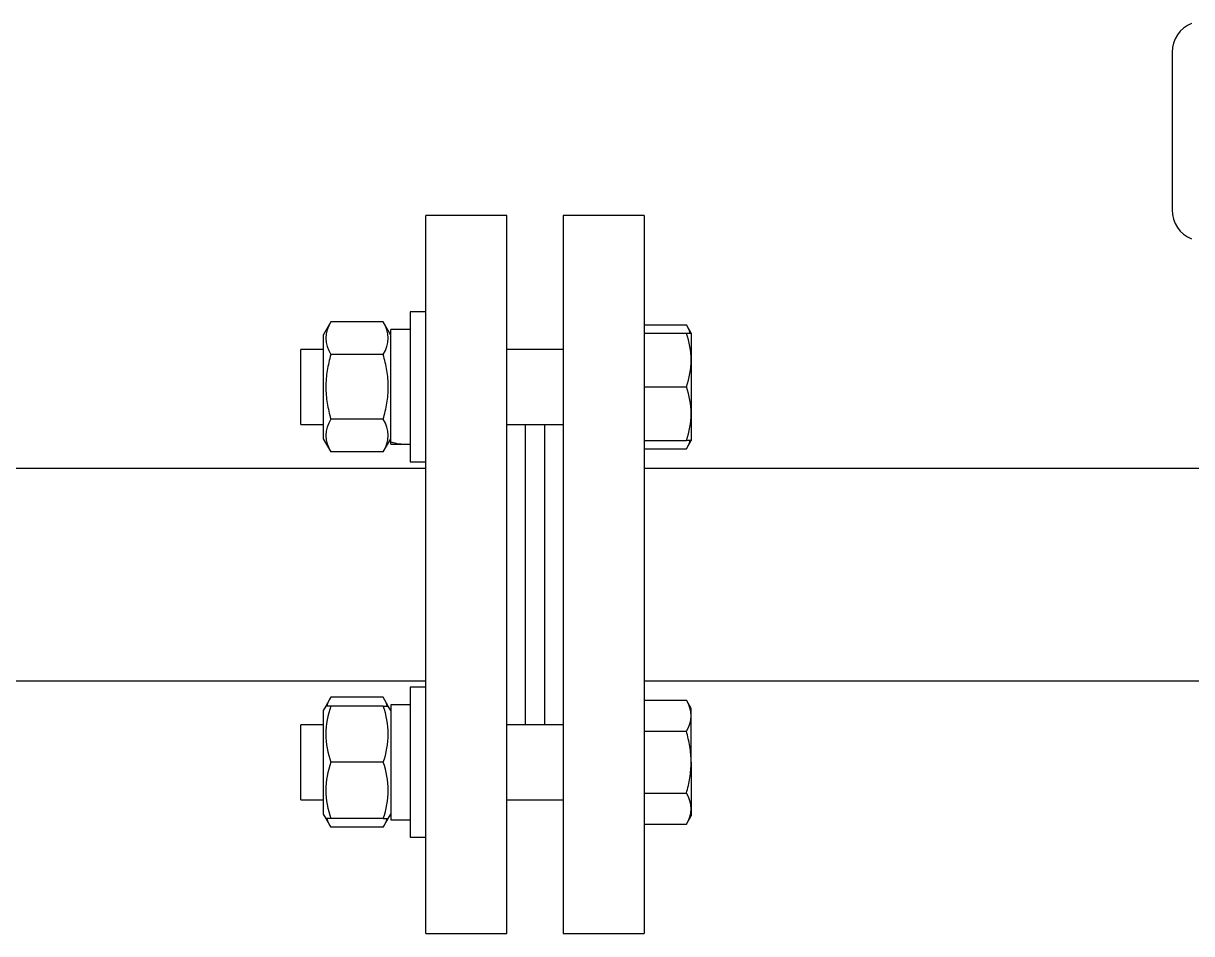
# Model space of a CAD drawing. Extents: x -681219 to -550379, y -242630 to -158199.
# Drawn here: x -637182.6 to -636918.5, y -168969.6 to -168763.8 of the extents above; entities that cross this region are included whole.
import ezdxf

# ---------------------------------------------------------------- set-up
doc = ezdxf.new("R2010")
doc.units = 0
doc.header["$LTSCALE"] = 1000
for name, color, linetype in [('$DDT_AUDIT_GENERATED_(4EB)', 7, 'CONTINUOUS'), ('12_GB93', 7, 'CONTINUOUS'), ('12_GB97.1', 7, 'CONTINUOUS'), ('GBT_9119.8_法兰_DN', 7, 'CONTINUOUS'), ('M12_GB6170', 7, 'CONTINUOUS'), ('M12×55_GB5782', 7, 'CONTINUOUS'), ('MYGL165_030201', 7, 'CONTINUOUS')]:
    doc.layers.add(name, color=color, linetype=linetype)

msp = doc.modelspace()

# ---------------------------------------------------------------- linework, layer by layer
at = {"layer": '$DDT_AUDIT_GENERATED_(4EB)', "color": 7, "linetype": 'Continuous'}
msp.add_line((-636922.9365, -168770.386), (-636922.9365, -168806.0043), dxfattribs=at)
for centre, start, end in [((-636915.8777, -168770.386), 111.80141, 180), ((-636915.8777, -168806.0043), 180, 248.19859)]:
    msp.add_arc(centre, 7.0588, start, end, dxfattribs=at)
at = {"layer": '12_GB93', "color": 7, "linetype": 'Continuous'}
for p, q in [((-637099.5483, -168858.4435), (-637099.5483, -168833.0158)), ((-637095.1718, -168833.0158), (-637099.5483, -168833.0158)), ((-637099.5483, -168858.9764), (-637099.5483, -168858.4435)), ((-637099.5483, -168858.9923), (-637099.5483, -168858.9764)), ((-637099.5483, -168858.9923), (-637098.9073, -168858.9923)), ((-637098.9073, -168858.9923), (-637095.8127, -168858.9923)), ((-637095.8127, -168858.9923), (-637095.1718, -168858.9923)), ((-637099.5483, -168917.8686), (-637099.5483, -168943.8451)), ((-637095.1718, -168917.8686), (-637099.5483, -168917.8686)), ((-637099.5483, -168943.8451), (-637095.1718, -168943.8451))]:
    msp.add_line(p, q, dxfattribs=at)
for centre, start, end in [((-637095.8127, -168846.004), 253.285053, 270), ((-637098.9073, -168846.004), 267.171526, 276.842018)]:
    msp.add_arc(centre, 12.9882, start, end, dxfattribs=at)
at = {"layer": '12_GB97.1', "color": 7, "linetype": 'Continuous'}
for p, q in [((-637095.1718, -168829.0629), (-637095.1718, -168862.9452)), ((-637091.6424, -168829.0629), (-637095.1718, -168829.0629)), ((-637095.1718, -168862.9452), (-637091.6424, -168862.9452)), ((-637095.1718, -168913.9157), (-637095.1718, -168947.798)), ((-637091.6424, -168913.9157), (-637095.1718, -168913.9157)), ((-637095.1718, -168947.798), (-637091.6424, -168947.798))]:
    msp.add_line(p, q, dxfattribs=at)
at = {"layer": 'GBT_9119.8_法兰_DN', "color": 7, "linetype": 'Continuous'}
for p, q in [((-637091.6424, -168969.6069), (-637091.6424, -168807.254)), ((-637073.2894, -168807.254), (-637091.6424, -168807.254)), ((-637073.2894, -168969.6069), (-637073.2894, -168807.254)), ((-637060.5836, -168807.254), (-637060.5836, -168969.6069)), ((-637042.2306, -168807.254), (-637060.5836, -168807.254)), ((-637042.2306, -168807.254), (-637042.2306, -168969.6069)), ((-637069.0541, -168922.3863), (-637069.0541, -168854.4746)), ((-637064.8188, -168854.4746), (-637064.8188, -168922.3863)), ((-637091.6424, -168969.6069), (-637073.2894, -168969.6069)), ((-637060.5836, -168969.6069), (-637042.2306, -168969.6069))]:
    msp.add_line(p, q, dxfattribs=at)
at = {"layer": 'M12_GB6170', "color": 7, "linetype": 'Continuous'}
for p, q in [((-637113.0896, -168831.3321), (-637114.7953, -168834.2864)), ((-637101.254, -168831.3321), (-637113.0896, -168831.3321)), ((-637099.5483, -168834.2864), (-637101.254, -168831.3321)), ((-637114.7953, -168834.2864), (-637114.7953, -168857.7217)), ((-637101.2538, -168838.6681), (-637113.0898, -168838.6681)), ((-637101.2538, -168853.34), (-637113.0898, -168853.34)), ((-637114.7953, -168857.7217), (-637113.0896, -168860.676)), ((-637101.254, -168860.676), (-637099.5483, -168857.7217)), ((-637101.254, -168860.676), (-637113.0896, -168860.676)), ((-637114.2247, -168918.151), (-637114.7953, -168919.1392)), ((-637113.0896, -168916.1849), (-637114.2247, -168918.151)), ((-637113.0898, -168918.151), (-637114.2247, -168918.151)), ((-637101.2538, -168918.151), (-637113.0898, -168918.151)), ((-637101.254, -168916.1849), (-637113.0896, -168916.1849)), ((-637100.1188, -168918.151), (-637101.254, -168916.1849)), ((-637101.2538, -168918.151), (-637100.1188, -168918.151)), ((-637099.5483, -168919.1392), (-637100.1188, -168918.151)), ((-637114.7953, -168919.1392), (-637114.7953, -168942.5745)), ((-637101.254, -168930.8568), (-637113.0896, -168930.8568)), ((-637114.7953, -168942.5745), (-637114.2247, -168943.5627)), ((-637113.0898, -168943.5627), (-637114.2247, -168943.5627)), ((-637114.2247, -168943.5627), (-637113.0896, -168945.5288)), ((-637101.2538, -168943.5627), (-637113.0898, -168943.5627)), ((-637101.254, -168945.5288), (-637100.1188, -168943.5627)), ((-637101.2538, -168943.5627), (-637100.1188, -168943.5627)), ((-637100.1188, -168943.5627), (-637099.5483, -168942.5745)), ((-637101.254, -168945.5288), (-637113.0896, -168945.5288))]:
    msp.add_line(p, q, dxfattribs=at)
for centre, radius, start, end in [((-637107.6432, -168835.0002), 6.5664, 146.039803, 213.957286), ((-637106.7004, -168835.0002), 6.5665, 326.042862, 33.960049), ((-637107.6432, -168857.0078), 6.5665, 146.042862, 213.960049), ((-637106.7003, -168857.0078), 6.5664, 326.039803, 33.957286), ((-637095.7151, -168924.5036), 18.4996, 159.916149, 200.085532), ((-637107.6432, -168919.853), 6.5664, 146.039803, 164.722615), ((-637106.7004, -168919.853), 6.5665, 15.218471, 33.960049), ((-637118.6284, -168924.5036), 18.4996, 339.914408, 20.083911), ((-637095.7152, -168937.21), 18.4996, 159.914408, 200.083911), ((-637118.6285, -168937.21), 18.4996, 339.916149, 20.085532), ((-637107.6432, -168941.8606), 6.5665, 195.218471, 213.960049), ((-637106.7003, -168941.8606), 6.5664, 326.039803, 344.722615)]:
    msp.add_arc(centre, radius, start, end, dxfattribs=at)
for points, knots in [([(-637113.0898, -168838.6681), (-637113.4321, -168839.8539), (-637113.7173, -168841.0553), (-637114.0157, -168842.8929), (-637114.0936, -168843.5128), (-637114.1983, -168844.7602), (-637114.2247, -168845.382), (-637114.2249, -168847.2417), (-637114.1184, -168848.4737), (-637113.7233, -168850.9244), (-637113.4343, -168852.1468), (-637113.0898, -168853.34)], [0, 0, 0, 0, 0.25, 0.25, 0.375, 0.375, 0.5, 0.5, 0.75, 0.75, 1, 1, 1, 1]), ([(-637101.2538, -168853.34), (-637100.9093, -168852.1468), (-637100.6203, -168850.9244), (-637100.2252, -168848.4737), (-637100.1187, -168847.2417), (-637100.1189, -168845.382), (-637100.1453, -168844.7602), (-637100.25, -168843.5128), (-637100.3279, -168842.8929), (-637100.6263, -168841.0553), (-637100.9114, -168839.8539), (-637101.2538, -168838.6681)], [0, 0, 0, 0, 0.25, 0.25, 0.5, 0.5, 0.625, 0.625, 0.75, 0.75, 1, 1, 1, 1])]:
    msp.add_open_spline(points, degree=3, knots=knots, dxfattribs=at)
at = {"layer": 'M12×55_GB5782', "color": 7, "linetype": 'Continuous'}
for p, q in [((-637042.2306, -168831.9923), (-637032.7264, -168831.9923)), ((-637042.2306, -168833.8698), (-637032.7262, -168833.8698)), ((-637031.6424, -168833.8698), (-637032.7264, -168831.9923)), ((-637032.7262, -168833.8698), (-637031.6424, -168833.8698)), ((-637031.6424, -168833.8698), (-637031.6424, -168858.1382)), ((-637119.8777, -168854.4746), (-637119.8777, -168837.5334)), ((-637114.7953, -168837.5334), (-637119.8777, -168837.5334)), ((-637060.5836, -168837.5334), (-637073.2894, -168837.5334)), ((-637042.2306, -168846.004), (-637032.7264, -168846.004)), ((-637119.8777, -168854.4746), (-637114.7953, -168854.4746)), ((-637073.2894, -168854.4746), (-637060.5836, -168854.4746)), ((-637042.2306, -168858.1382), (-637032.7262, -168858.1382)), ((-637042.2306, -168860.0158), (-637032.7264, -168860.0158)), ((-637032.7264, -168860.0158), (-637031.6424, -168858.1382)), ((-637031.6424, -168858.1382), (-637032.7262, -168858.1382)), ((-637042.2306, -168916.8451), (-637032.7264, -168916.8451)), ((-637031.6424, -168918.7227), (-637032.7264, -168916.8451)), ((-637031.6424, -168930.8568), (-637031.6424, -168918.7227)), ((-637119.8777, -168939.3274), (-637119.8777, -168922.3863)), ((-637114.7953, -168922.3863), (-637119.8777, -168922.3863)), ((-637060.5836, -168922.3863), (-637073.2894, -168922.3863)), ((-637042.2306, -168923.851), (-637032.7262, -168923.851)), ((-637031.6424, -168930.8568), (-637031.6424, -168942.991)), ((-637119.8777, -168939.3274), (-637114.7953, -168939.3274)), ((-637073.2894, -168939.3274), (-637060.5836, -168939.3274)), ((-637042.2306, -168937.8627), (-637032.7262, -168937.8627)), ((-637032.7264, -168944.8686), (-637031.6424, -168942.991)), ((-637042.2306, -168944.8686), (-637032.7264, -168944.8686))]:
    msp.add_line(p, q, dxfattribs=at)
for centre, radius, start, end in [((-637037.9278, -168835.4953), 6.271, 15.218472, 33.960049), ((-637049.3191, -168839.9367), 17.6672, 339.914408, 20.083911), ((-637049.3192, -168852.0714), 17.6673, 339.916149, 20.085532), ((-637037.9277, -168856.5127), 6.271, 326.039803, 344.722616), ((-637037.9278, -168920.3482), 6.271, 326.042862, 33.960049), ((-637037.9277, -168941.3655), 6.271, 326.039803, 33.957286)]:
    msp.add_arc(centre, radius, start, end, dxfattribs=at)
for points in [[(-637031.6424, -168930.8568), (-637031.6424, -168929.6723), (-637031.747, -168928.4716), (-637032.1269, -168926.1314), (-637032.3992, -168924.9838), (-637032.7262, -168923.851)], [(-637032.7262, -168937.8627), (-637032.3973, -168936.7233), (-637032.1214, -168935.5563), (-637031.7441, -168933.2169), (-637031.6424, -168932.0407), (-637031.6424, -168930.8568)]]:
    msp.add_open_spline(points, degree=3, knots=[0, 0, 0, 0, 0.5, 0.5, 1, 1, 1, 1], dxfattribs=at)
at = {"layer": 'MYGL165_030201', "color": 7, "linetype": 'Continuous'}
for p, q in [((-637091.6424, -168864.4304), (-637246.9365, -168864.4304)), ((-636886.9365, -168864.4304), (-637042.2306, -168864.4304)), ((-637246.9365, -168912.4304), (-637091.6424, -168912.4304)), ((-637042.2306, -168912.4304), (-636886.9365, -168912.4304))]:
    msp.add_line(p, q, dxfattribs=at)

doc.saveas('drawing.dxf')
